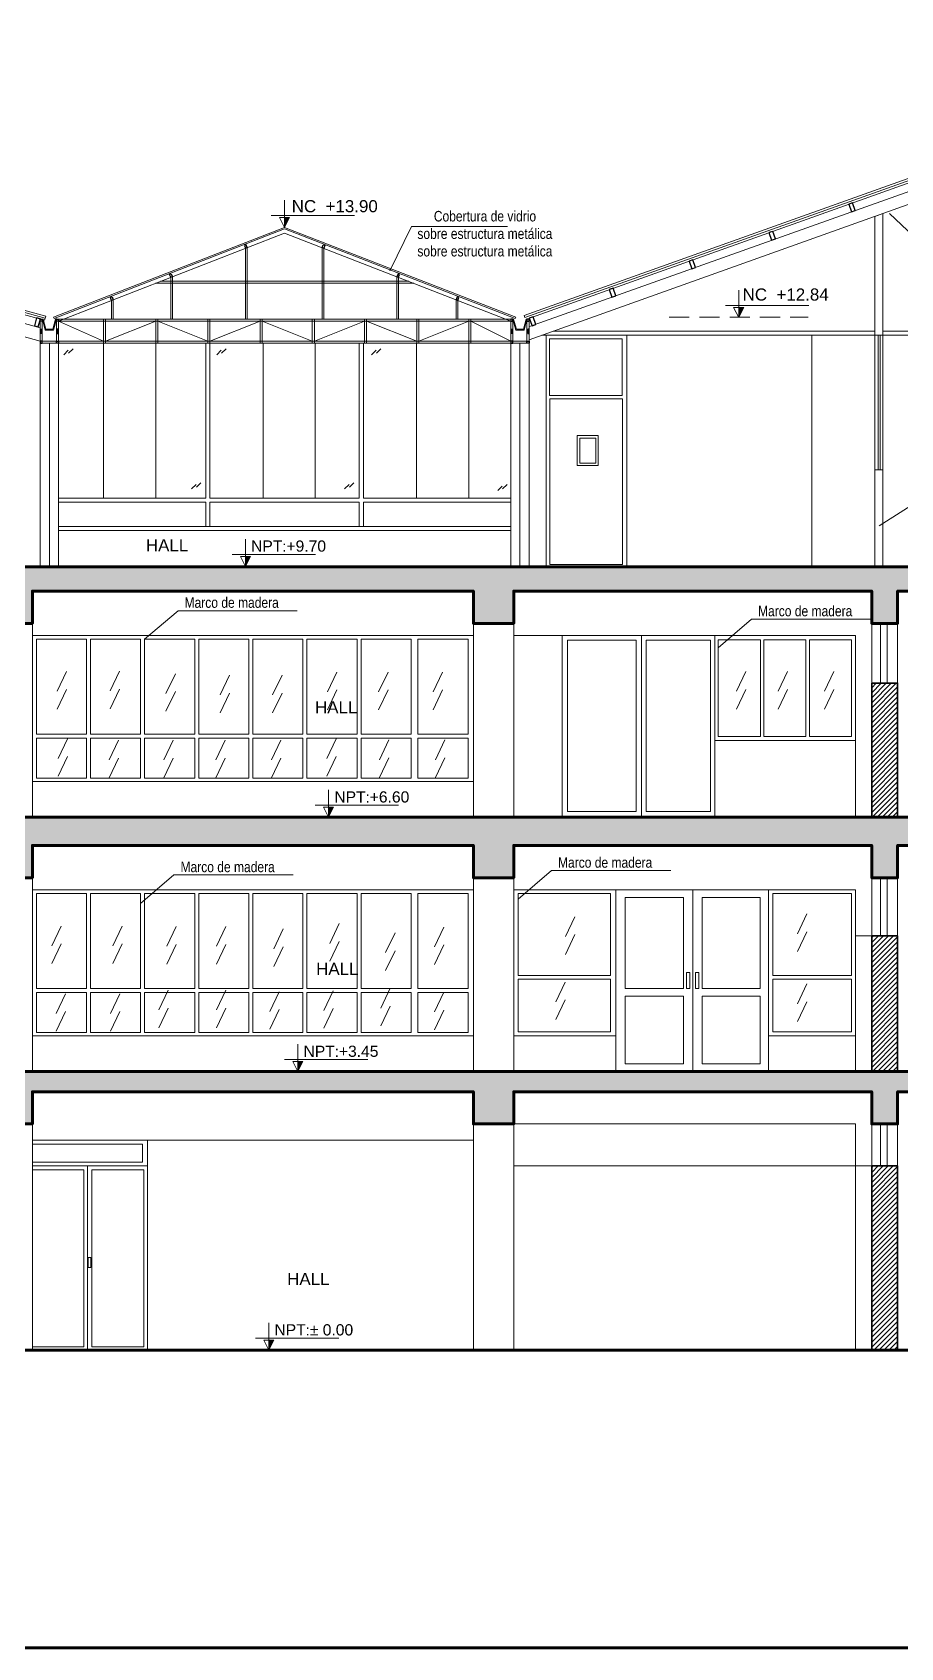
# Model space of a CAD drawing. Header units: inches. Extents: x 140 to 978, y -82 to 38.
# Drawn here: x 706.19 to 716.95, y -71.03 to -51.02 of the extents above; entities that cross this region are included whole.
import ezdxf

# ---------------------------------------------------------------- set-up
doc = ezdxf.new("R2010")
doc.units = ezdxf.units.IN
doc.header["$MEASUREMENT"] = 0
doc.linetypes.add('DASHED2', pattern=[0.375, 0.25, -0.125])
for name, color, linetype, lineweight in [('UNSAAC CUBIERTAS', 22, 'Continuous', 0), ('UNSAAC- CORREAS', 42, 'Continuous', 30), ('UNSAAC- ROTULO', 7, 'Continuous', 60), ('UNSAAC-CORTE ESTRUCTURA', 7, 'Continuous', 70), ('UNSAAC-CORTE MURO', 42, 'Continuous', 35), ('UNSAAC-LINEA 0.00', 251, 'Continuous', 0), ('UNSAAC-LLAMADOS', 88, 'Continuous', 0), ('UNSAAC-MUEBLE', 254, 'Continuous', 0), ('UNSAAC-MURETE', 146, 'Continuous', 20), ('UNSAAC-PROYECCIONES', 38, 'DASHED2', 0), ('UNSAAC-TEXTOS', 250, 'Continuous', 0), ('UNSAAC-TEXTURAS', 250, 'Continuous', 0), ('UNSAAC-VANOS', 24, 'Continuous', 0), ('UNSAAC-VARIOS', 30, 'Continuous', 0)]:
    doc.layers.add(name, color=color, linetype=linetype, lineweight=lineweight)
doc.styles.add('5mm', font='GOTHIC.TTF', dxfattribs={"height": 5})
doc.styles.add('narrow', font='')
doc.styles.get("Standard").update_dxf_attribs({"font": 'arial.ttf'})
doc.styles.get('narrow').set_extended_font_data('Arial Narrow', italic=True)
pattern_1 = [(50, (77.3827, -20.22633), (0.35863009, -0.03137607), [0.0375, -0.4125]), (355, (77.3827, -20.22633), (-0.06937567, 0.37609607), [0.03, -0.33]), (100.451444, (77.4126, -20.22895), (0.28925442, 0.34472), [0.0318701, -0.35057106]), (46.1842, (77.3827, -20.12633), (0.53362067, -0.08275964), [0.05625, -0.61875]), (96.63564, (77.42717, -20.13323), (0.46733097, 0.4870593), [0.04780517, -0.5258569]), (351.18416, (77.3827, -20.12633), (0.46733097, 0.4870593), [0.045, -0.495]), (21, (77.4327, -20.15133), (0.29845353, -0.20130945), [0.0375, -0.4125]), (326, (77.4327, -20.15133), (0.12165767, 0.36257502), [0.03, -0.33]), (71.451445, (77.45757, -20.1681), (0.42011119, 0.16126558), [0.0318701, -0.35057106]), (37.5, (77.3827, -20.22633), (0.006079928, 0.166446927), [0, -0.326, 0, -0.335, 0, -0.33125]), (7.5, (77.3827, -20.22633), (0.13153477, 0.197205856), [0, -0.191, 0, -0.3185, 0, -0.12625]), (327.5, (77.2712, -20.22633), (0.266911218, -0.011277436), [0, -0.125, 0, -0.39, 0, -0.5175]), (317.5, (77.2212, -20.22633), (0.291593085, 0.05005249), [0, -0.1625, 0, -0.259, 0, -0.3675])]
pattern_2 = [(45, (77.382703, -20.226335), (-0.0309359217, 0.0309359217), [])]

# ---------------------------------------------------------------- blocks, each defined once
blk = doc.blocks.new('A$C60F52226')
at = {"layer": 'UNSAAC-TEXTOS'}
h = blk.add_hatch(color=0, dxfattribs=at)
h.dxf.hatch_style = 1
h.paths.add_polyline_path([(0.062, 0.123), (0, 0.123), (0, 0)])
at = {"layer": 'UNSAAC-TEXTOS', "color": 0}
for p, q in [((0, 0), (0, 0.339)), ((-0.165, 0.148), (0.867, 0.148)), ((-0.062, 0.123), (0.062, 0.123))]:
    blk.add_line(p, q, dxfattribs=at)
blk.add_lwpolyline([(-0.062, 0.123), (0, 0), (0.062, 0.123)], dxfattribs=at)

msp = doc.modelspace()

# ---------------------------------------------------------------- hatches: boundary and pattern name
at = {"layer": 'UNSAAC-TEXTURAS'}
h = msp.add_hatch(dxfattribs=at)
h.set_pattern_fill('AR-CONC', color=256, scale=0.05)
h.set_pattern_definition(pattern_1)
h.paths.add_polyline_path([(727.745, -57.94), (725.945, -57.94), (725.945, -58.34), (725.645, -58.34), (725.645, -57.94), (720.925, -57.94), (720.675, -57.94), (716.907, -57.94), (716.907, -58.34), (716.587, -58.34), (716.587, -57.94), (712.155, -57.94), (712.155, -58.34), (711.655, -58.34), (711.655, -57.94), (706.195, -57.94), (706.195, -58.34), (705.695, -58.34), (705.695, -57.94), (701.305, -57.94), (701.305, -58.34), (701.005, -58.34), (701.005, -57.94), (696.985, -57.94), (696.985, -58.34), (696.735, -58.34), (696.735, -57.94), (692.32, -57.94), (692.32, -58.34), (691.975, -58.34), (691.975, -57.94), (690.454, -57.94), (690.454, -57.64), (727.745, -57.64)])
h.paths.add_polyline_path([(725.945, -61.09), (725.365, -61.09), (725.365, -61.49), (725.065, -61.49), (725.065, -61.09), (720.925, -61.09), (720.925, -61.49), (720.675, -61.49), (720.675, -61.09), (716.907, -61.09), (716.907, -61.49), (716.587, -61.49), (716.587, -61.09), (712.155, -61.09), (712.155, -61.49), (711.655, -61.49), (711.655, -61.09), (706.195, -61.09), (706.195, -61.49), (705.695, -61.49), (705.695, -61.09), (701.305, -61.09), (701.305, -61.49), (701.005, -61.49), (701.005, -61.09), (696.985, -61.09), (696.985, -61.49), (696.735, -61.49), (696.735, -61.09), (692.855, -61.09), (692.855, -61.49), (692.51, -61.49), (692.51, -61.09), (691.975, -61.09), (691.975, -60.59), (701.005, -60.59), (701.005, -60.74), (725.945, -60.74)])
h = msp.add_hatch(dxfattribs=at)
h.set_pattern_fill('ANSI31', color=256, scale=0.35)
h.set_pattern_definition(pattern_2)
h.paths.add_polyline_path([(716.907, -59.08), (716.587, -59.08), (716.587, -60.74), (716.907, -60.74)])
h = msp.add_hatch(dxfattribs=at)
h.set_pattern_fill('ANSI31', color=256, scale=0.35)
h.set_pattern_definition(pattern_2)
h.paths.add_polyline_path([(716.907, -62.21), (716.587, -62.21), (716.587, -63.89), (716.907, -63.89)])
h = msp.add_hatch(dxfattribs=at)
h.set_pattern_fill('AR-CONC', color=256, scale=0.05)
h.set_pattern_definition(pattern_1)
h.paths.add_polyline_path([(725.365, -64.14), (725.365, -64.54), (725.065, -64.54), (725.065, -64.14), (720.925, -64.14), (720.925, -64.54), (720.675, -64.54), (720.675, -64.14), (716.907, -64.14), (716.907, -64.54), (716.587, -64.54), (716.587, -64.14), (712.155, -64.14), (712.155, -64.54), (711.655, -64.54), (711.655, -64.14), (706.195, -64.14), (706.195, -64.54), (705.695, -64.54), (705.695, -64.14), (701.305, -64.14), (701.305, -64.54), (701.005, -64.54), (701.005, -64.14), (696.985, -64.14), (696.985, -64.54), (696.735, -64.54), (696.735, -64.14), (692.855, -64.14), (692.855, -64.54), (692.51, -64.54), (692.51, -64.14), (692.51, -63.74), (692.855, -63.74), (701.005, -63.74), (701.005, -63.89), (716.907, -63.89), (725.065, -63.89), (725.365, -63.89)])
h = msp.add_hatch(dxfattribs=at)
h.set_pattern_fill('ANSI31', color=256, scale=0.35)
h.set_pattern_definition(pattern_2)
h.paths.add_polyline_path([(716.587, -65.06), (716.907, -65.06), (716.907, -67.34), (716.587, -67.34)])

# ---------------------------------------------------------------- linework, layer by layer
at = {"layer": 'UNSAAC CUBIERTAS'}
for p, q in [((696.487, -51.844), (706.362, -54.535)), ((696.487, -51.871), (706.354, -54.56)), ((712.284, -54.527), (719.576, -51.925)), ((712.293, -54.552), (719.576, -51.953)), ((709.318, -53.506), (706.518, -54.596)), ((709.318, -53.506), (712.119, -54.596)), ((706.362, -54.535), (706.345, -54.585)), ((706.493, -54.571), (706.493, -54.564)), ((712.284, -54.527), (712.293, -54.552))]:
    msp.add_line(p, q, dxfattribs=at)
at = {"layer": 'UNSAAC- CORREAS', "ltscale": 2.5}
for points in [[(716.351, -53.132), (716.304, -53.148), (716.337, -53.243), (716.384, -53.226)], [(715.362, -53.485), (715.315, -53.501), (715.348, -53.596), (715.395, -53.579)], [(708.84, -53.65), (708.821, -53.658), (708.835, -53.694), (708.855, -53.686)], [(709.796, -53.65), (709.816, -53.658), (709.802, -53.694), (709.782, -53.686)], [(707.894, -54.018), (707.914, -54.011), (707.928, -54.047), (707.908, -54.054)], [(710.742, -54.018), (710.723, -54.011), (710.709, -54.047), (710.728, -54.054)], [(714.373, -53.837), (714.326, -53.854), (714.359, -53.948), (714.407, -53.932)], [(713.384, -54.19), (713.337, -54.207), (713.37, -54.301), (713.418, -54.285)], [(707.161, -54.304), (707.181, -54.296), (707.195, -54.332), (707.175, -54.34)], [(711.475, -54.304), (711.456, -54.296), (711.442, -54.332), (711.461, -54.34)], [(706.294, -54.57), (706.246, -54.557), (706.22, -54.654), (706.268, -54.667)], [(706.293, -54.571), (706.318, -54.571), (706.318, -54.596), (706.293, -54.596)], [(706.493, -54.571), (706.518, -54.571), (706.518, -54.596), (706.493, -54.596)], [(712.144, -54.571), (712.119, -54.571), (712.119, -54.596), (712.144, -54.596)], [(712.344, -54.571), (712.319, -54.571), (712.319, -54.596), (712.344, -54.596)], [(712.395, -54.543), (712.348, -54.56), (712.382, -54.654), (712.429, -54.637)], [(706.301, -54.695), (706.309, -54.695), (706.309, -54.748), (706.301, -54.748)], [(706.511, -54.695), (706.502, -54.695), (706.502, -54.748), (706.511, -54.748)], [(712.126, -54.695), (712.135, -54.695), (712.135, -54.748), (712.126, -54.748)], [(712.336, -54.695), (712.328, -54.695), (712.328, -54.748), (712.336, -54.748)], [(706.293, -54.871), (706.318, -54.871), (706.318, -54.846), (706.293, -54.846)], [(706.518, -54.871), (706.493, -54.871), (706.493, -54.846), (706.518, -54.846)], [(712.119, -54.871), (712.143, -54.871), (712.143, -54.846), (712.119, -54.846)], [(712.344, -54.871), (712.319, -54.871), (712.319, -54.846), (712.344, -54.846)]]:
    msp.add_lwpolyline(points, close=True, dxfattribs=at)
at = {"layer": 'UNSAAC- ROTULO', "lineweight": 70, "flags": 128}
msp.add_lwpolyline([(680.528, -28.276), (742.028, -28.276), (742.028, -71.026), (680.528, -71.026)], close=True, dxfattribs=at)
at = {"layer": 'UNSAAC-CORTE ESTRUCTURA'}
for points in [[(690.454, -57.64), (727.745, -57.64)], [(720.675, -57.94), (716.907, -57.94), (716.907, -58.34), (716.587, -58.34), (716.587, -57.94), (712.155, -57.94), (712.155, -58.34), (711.655, -58.34), (711.655, -57.94), (706.195, -57.94), (706.195, -58.34), (705.695, -58.34)], [(701.005, -60.74), (725.945, -60.74), (725.945, -61.09), (725.365, -61.09), (725.365, -61.49), (725.065, -61.49), (725.065, -61.09), (720.925, -61.09), (720.925, -61.49), (720.675, -61.49), (720.675, -61.09), (716.907, -61.09), (716.907, -61.49), (716.587, -61.49), (716.587, -61.09), (712.155, -61.09), (712.155, -61.49), (711.655, -61.49), (711.655, -61.09), (706.195, -61.09), (706.195, -61.49), (705.695, -61.49)], [(701.005, -63.89), (716.907, -63.89), (725.065, -63.89), (725.365, -63.89), (725.365, -64.14), (725.365, -64.14), (725.365, -64.54), (725.065, -64.54), (725.065, -64.14), (720.925, -64.14), (720.925, -64.54), (720.675, -64.54), (720.675, -64.14), (716.907, -64.14), (716.907, -64.54), (716.587, -64.54), (716.587, -64.14), (712.155, -64.14), (712.155, -64.54), (711.655, -64.54), (711.655, -64.14), (706.195, -64.14), (706.195, -64.54), (705.695, -64.54)]]:
    msp.add_lwpolyline(points, dxfattribs=at)
at = {"layer": 'UNSAAC-CORTE MURO'}
for p, q in [((716.587, -60.74), (716.587, -59.08)), ((716.587, -59.08), (716.907, -59.08)), ((716.907, -60.74), (716.907, -59.08)), ((716.587, -63.89), (716.587, -62.21)), ((716.587, -62.21), (716.907, -62.21)), ((716.907, -63.89), (716.907, -62.21)), ((716.587, -67.34), (716.587, -65.06)), ((716.907, -67.34), (716.907, -65.06))]:
    msp.add_line(p, q, dxfattribs=at)
for points in [[(716.587, -59.08), (716.907, -59.08), (716.907, -60.74), (716.587, -60.74)], [(716.587, -62.21), (716.907, -62.21), (716.907, -63.89), (716.587, -63.89)], [(716.587, -65.06), (716.907, -65.06), (716.907, -67.34), (716.587, -67.34)]]:
    msp.add_lwpolyline(points, close=True, dxfattribs=at)
at = {"layer": 'UNSAAC-LINEA 0.00', "ltscale": 2.5}
for p, q in [((696.487, -51.899), (706.294, -54.571)), ((696.487, -52.007), (706.293, -54.679)), ((712.319, -54.571), (719.576, -51.981)), ((696.487, -52.171), (706.293, -54.843)), ((696.487, -52.171), (706.293, -54.843)), ((712.352, -54.665), (719.576, -52.087)), ((712.344, -54.827), (719.576, -52.246)), ((708.835, -53.694), (708.835, -54.571)), ((708.855, -53.686), (708.855, -54.571)), ((709.782, -53.686), (709.782, -54.571)), ((709.802, -53.694), (709.802, -54.571)), ((710.918, -54.128), (707.718, -54.128)), ((710.854, -54.103), (707.783, -54.103)), ((707.908, -54.054), (707.908, -54.571)), ((707.928, -54.047), (707.928, -54.571)), ((710.709, -54.047), (710.709, -54.571)), ((710.728, -54.054), (710.728, -54.571)), ((707.175, -54.34), (707.175, -54.571)), ((707.195, -54.332), (707.195, -54.571)), ((711.442, -54.332), (711.442, -54.571)), ((711.461, -54.34), (711.461, -54.571)), ((706.318, -54.577), (706.322, -54.578)), ((706.333, -54.581), (706.345, -54.585)), ((706.457, -54.549), (706.463, -54.563)), ((706.518, -54.571), (712.119, -54.571)), ((706.518, -54.596), (712.119, -54.596)), ((707.076, -54.846), (706.518, -54.596)), ((707.101, -54.846), (707.723, -54.596)), ((708.369, -54.846), (707.748, -54.596)), ((708.394, -54.846), (709.015, -54.596)), ((709.661, -54.846), (709.04, -54.596)), ((709.686, -54.846), (710.308, -54.596)), ((710.954, -54.846), (710.333, -54.596)), ((710.979, -54.846), (711.6, -54.596)), ((712.119, -54.846), (711.625, -54.596)), ((712.179, -54.549), (712.174, -54.563)), ((712.502, -54.771), (716.626, -54.771)), ((713.557, -54.771), (712.557, -54.771)), ((712.642, -54.721), (716.626, -54.721)), ((727.773, -54.721), (716.726, -54.721)), ((727.773, -54.771), (716.726, -54.771)), ((706.293, -54.871), (706.293, -57.64)), ((706.318, -54.846), (706.493, -54.846)), ((706.318, -54.871), (706.493, -54.871)), ((706.406, -54.871), (706.406, -57.64)), ((706.518, -54.846), (712.119, -54.846)), ((706.518, -54.871), (712.119, -54.871)), ((706.518, -54.871), (706.518, -57.64)), ((706.639, -54.958), (706.584, -55.014)), ((706.699, -54.938), (706.643, -54.993)), ((707.075, -54.871), (707.075, -56.79)), ((707.723, -54.871), (707.723, -56.79)), ((708.344, -54.871), (708.344, -56.79)), ((708.394, -54.871), (708.394, -56.79)), ((708.533, -54.958), (708.478, -55.014)), ((708.593, -54.938), (708.538, -54.993)), ((709.051, -54.871), (709.051, -56.79)), ((709.698, -54.871), (709.698, -56.79)), ((710.243, -54.871), (710.243, -56.79)), ((710.293, -54.871), (710.293, -56.79)), ((710.45, -54.958), (710.394, -55.014)), ((710.51, -54.938), (710.454, -54.993)), ((710.951, -54.871), (710.951, -56.79)), ((711.598, -54.871), (711.598, -56.79)), ((712.119, -54.871), (712.119, -57.64)), ((712.319, -54.846), (712.144, -54.846)), ((712.319, -54.871), (712.144, -54.871)), ((712.231, -54.871), (712.231, -57.64)), ((712.344, -54.871), (712.344, -57.64)), ((708.282, -56.599), (708.226, -56.655)), ((710.176, -56.599), (710.12, -56.655)), ((706.518, -56.79), (708.344, -56.79)), ((708.222, -56.62), (708.167, -56.675)), ((708.394, -56.79), (710.243, -56.79)), ((710.116, -56.62), (710.061, -56.675)), ((710.293, -56.79), (712.119, -56.79)), ((712.013, -56.64), (711.957, -56.696)), ((712.073, -56.619), (712.017, -56.675)), ((706.518, -56.84), (708.344, -56.84)), ((708.344, -56.84), (708.344, -57.14)), ((708.394, -56.84), (708.394, -57.14)), ((708.394, -56.84), (710.243, -56.84)), ((710.243, -56.84), (710.243, -57.14)), ((710.293, -56.84), (712.119, -56.84)), ((710.293, -56.84), (710.293, -57.14)), ((706.518, -57.14), (712.119, -57.14)), ((706.518, -57.19), (712.119, -57.19))]:
    msp.add_line(p, q, dxfattribs=at)
at = {"layer": 'UNSAAC-LINEA 0.00'}
for p, q in [((709.318, -53.436), (706.457, -54.549)), ((709.318, -53.452), (706.463, -54.563)), ((709.318, -53.436), (712.179, -54.549)), ((709.318, -53.452), (712.174, -54.563))]:
    msp.add_line(p, q, dxfattribs=at)
at = {"layer": 'UNSAAC-LINEA 0.00', "ltscale": 2.5}
for points in [[(706.293, -54.571), (706.318, -54.571), (706.318, -54.871), (706.293, -54.871), (706.293, -54.571)], [(706.493, -54.571), (706.518, -54.571), (706.518, -54.871), (706.493, -54.871), (706.493, -54.571)], [(707.076, -54.571), (707.101, -54.571), (707.101, -54.871), (707.076, -54.871), (707.076, -54.571)], [(707.723, -54.571), (707.748, -54.571), (707.748, -54.871), (707.723, -54.871), (707.723, -54.571)], [(708.369, -54.571), (708.394, -54.571), (708.394, -54.871), (708.369, -54.871), (708.369, -54.571)], [(709.015, -54.571), (709.04, -54.571), (709.04, -54.871), (709.015, -54.871), (709.015, -54.571)], [(709.661, -54.571), (709.686, -54.571), (709.686, -54.871), (709.661, -54.871), (709.661, -54.571)], [(710.308, -54.571), (710.333, -54.571), (710.333, -54.871), (710.308, -54.871), (710.308, -54.571)], [(710.954, -54.571), (710.979, -54.571), (710.979, -54.871), (710.954, -54.871), (710.954, -54.571)], [(711.6, -54.571), (711.625, -54.571), (711.625, -54.871), (711.6, -54.871), (711.6, -54.571)], [(712.144, -54.571), (712.119, -54.571), (712.119, -54.871), (712.144, -54.871), (712.144, -54.571)], [(712.344, -54.571), (712.319, -54.571), (712.319, -54.871), (712.344, -54.871), (712.344, -54.571)]]:
    msp.add_lwpolyline(points, dxfattribs=at)
for points in [[(706.493, -54.571), (706.483, -54.571), (706.447, -54.697), (706.362, -54.697), (706.33, -54.571), (706.32, -54.571), (706.355, -54.707), (706.455, -54.707)], [(712.144, -54.571), (712.154, -54.571), (712.189, -54.697), (712.275, -54.697), (712.307, -54.571), (712.317, -54.571), (712.282, -54.707), (712.182, -54.707)]]:
    msp.add_lwpolyline(points, close=True, dxfattribs=at)
at = {"layer": 'UNSAAC-LLAMADOS'}
for points in [[(718.66, -53.684), (717.254, -53.684), (716.806, -53.265)], [(712.078, -53.426), (710.888, -53.426), (710.62, -53.975)], [(716.679, -57.131), (717.247, -56.771), (718.721, -56.771)], [(707.585, -58.537), (707.998, -58.183), (709.475, -58.183)], [(714.687, -58.642), (715.099, -58.287), (716.576, -58.287)], [(712.209, -61.756), (712.622, -61.401), (714.098, -61.401)], [(707.535, -61.811), (707.948, -61.456), (709.425, -61.456)]]:
    msp.add_lwpolyline(points, dxfattribs=at)
at = {"layer": 'UNSAAC-MUEBLE'}
for p, q in [((712.557, -57.64), (712.557, -54.771)), ((713.557, -57.64), (713.557, -54.771)), ((715.847, -57.64), (715.847, -54.771)), ((706.195, -60.74), (706.195, -58.34)), ((711.655, -60.74), (711.655, -58.34)), ((712.155, -60.74), (712.155, -58.34)), ((706.195, -58.49), (711.655, -58.49)), ((712.155, -58.49), (716.385, -58.49)), ((713.735, -58.49), (713.735, -60.74)), ((716.385, -58.49), (716.385, -60.74)), ((706.619, -58.937), (706.502, -59.181)), ((707.275, -58.933), (707.158, -59.177)), ((707.965, -58.963), (707.849, -59.208)), ((708.635, -58.982), (708.519, -59.226)), ((709.286, -58.982), (709.17, -59.226)), ((709.966, -58.943), (709.85, -59.188)), ((710.599, -58.943), (710.482, -59.188)), ((711.273, -58.943), (711.157, -59.188)), ((715.03, -58.937), (714.913, -59.181)), ((715.545, -58.937), (715.428, -59.181)), ((716.119, -58.937), (716.003, -59.181)), ((706.619, -59.158), (706.502, -59.402)), ((707.275, -59.154), (707.158, -59.398)), ((707.965, -59.184), (707.849, -59.429)), ((708.635, -59.203), (708.519, -59.447)), ((709.286, -59.203), (709.17, -59.447)), ((709.966, -59.164), (709.85, -59.409)), ((710.599, -59.164), (710.482, -59.409)), ((711.273, -59.164), (711.157, -59.409)), ((715.03, -59.158), (714.913, -59.402)), ((715.545, -59.158), (715.428, -59.402)), ((716.119, -59.158), (716.003, -59.402)), ((706.629, -59.769), (706.513, -60.013)), ((707.262, -59.788), (707.145, -60.032)), ((707.939, -59.788), (707.822, -60.032)), ((708.582, -59.788), (708.466, -60.032)), ((709.27, -59.788), (709.154, -60.032)), ((709.958, -59.769), (709.842, -60.013)), ((710.607, -59.784), (710.491, -60.028)), ((711.303, -59.784), (711.186, -60.028)), ((706.629, -59.99), (706.513, -60.234)), ((707.262, -60.009), (707.145, -60.253)), ((707.939, -60.009), (707.822, -60.253)), ((708.582, -60.009), (708.466, -60.253)), ((709.27, -60.009), (709.154, -60.253)), ((709.958, -59.99), (709.842, -60.234)), ((710.607, -60.005), (710.491, -60.249)), ((711.303, -60.005), (711.186, -60.249)), ((706.195, -60.3), (711.655, -60.3)), ((706.195, -63.89), (706.195, -61.49)), ((711.655, -63.89), (711.655, -61.49)), ((712.155, -63.89), (712.155, -61.49)), ((706.195, -61.64), (711.655, -61.64)), ((712.155, -61.64), (716.385, -61.64)), ((713.42, -63.89), (713.42, -61.64)), ((714.371, -61.64), (714.371, -63.89)), ((715.311, -63.89), (715.311, -61.64)), ((716.385, -63.89), (716.385, -61.64)), ((712.913, -61.974), (712.796, -62.218)), ((715.786, -61.939), (715.67, -62.184)), ((706.553, -62.089), (706.436, -62.333)), ((707.306, -62.089), (707.189, -62.333)), ((707.975, -62.095), (707.858, -62.339)), ((708.589, -62.095), (708.473, -62.339)), ((709.3, -62.125), (709.184, -62.37)), ((709.993, -62.059), (709.877, -62.303)), ((710.686, -62.173), (710.569, -62.418)), ((711.288, -62.101), (711.172, -62.345)), ((712.913, -62.195), (712.796, -62.439)), ((715.786, -62.16), (715.67, -62.405)), ((706.553, -62.31), (706.436, -62.554)), ((707.306, -62.31), (707.189, -62.554)), ((707.975, -62.316), (707.858, -62.56)), ((708.589, -62.316), (708.473, -62.56)), ((709.3, -62.346), (709.184, -62.591)), ((709.993, -62.28), (709.877, -62.524)), ((710.686, -62.394), (710.569, -62.639)), ((711.288, -62.322), (711.172, -62.566)), ((712.792, -62.782), (712.676, -63.026)), ((715.786, -62.806), (715.67, -63.05)), ((706.606, -62.926), (706.49, -63.171)), ((707.279, -62.926), (707.162, -63.171)), ((707.878, -62.883), (707.762, -63.128)), ((708.589, -62.883), (708.473, -63.128)), ((709.252, -62.902), (709.136, -63.146)), ((709.921, -62.889), (709.804, -63.134)), ((710.626, -62.859), (710.509, -63.104)), ((711.288, -62.908), (711.172, -63.152)), ((712.792, -63.003), (712.676, -63.247)), ((706.606, -63.147), (706.49, -63.392)), ((707.279, -63.147), (707.162, -63.392)), ((707.878, -63.105), (707.762, -63.349)), ((708.589, -63.105), (708.473, -63.349)), ((709.252, -63.123), (709.136, -63.367)), ((709.921, -63.111), (709.804, -63.355)), ((710.626, -63.08), (710.509, -63.325)), ((711.288, -63.129), (711.172, -63.373)), ((715.786, -63.027), (715.67, -63.271)), ((706.195, -63.45), (711.655, -63.45)), ((712.155, -63.45), (713.42, -63.45)), ((715.311, -63.45), (716.385, -63.45)), ((706.195, -67.34), (706.195, -64.54)), ((711.655, -67.34), (711.655, -64.54)), ((712.155, -67.34), (712.155, -64.54)), ((712.155, -64.54), (716.385, -64.54)), ((716.385, -67.34), (716.385, -64.54)), ((706.195, -64.74), (711.655, -64.74)), ((707.62, -67.34), (707.62, -64.74)), ((706.195, -65.06), (707.62, -65.06)), ((706.878, -67.34), (706.878, -65.06)), ((712.155, -65.06), (716.385, -65.06)), ((716.587, -65.06), (716.907, -65.06))]:
    msp.add_line(p, q, dxfattribs=at)
for points in [[(716.666, -56.44), (716.691, -56.44), (716.691, -54.771), (716.666, -54.771)], [(713.498, -55.516), (712.596, -55.516), (712.596, -54.818), (713.498, -54.818)], [(713.503, -55.558), (712.601, -55.558), (712.601, -57.61), (713.503, -57.61)], [(712.942, -56.015), (713.201, -56.015), (713.201, -56.386), (712.942, -56.386)], [(712.972, -56.045), (713.171, -56.045), (713.171, -56.356), (712.972, -56.356)], [(706.865, -58.537), (706.245, -58.537), (706.245, -59.714), (706.865, -59.714)], [(707.535, -58.537), (706.915, -58.537), (706.915, -59.714), (707.535, -59.714)], [(708.205, -58.537), (707.585, -58.537), (707.585, -59.714), (708.205, -59.714)], [(708.875, -58.537), (708.255, -58.537), (708.255, -59.714), (708.875, -59.714)], [(709.545, -58.537), (708.925, -58.537), (708.925, -59.714), (709.545, -59.714)], [(710.215, -58.537), (709.595, -58.537), (709.595, -59.714), (710.215, -59.714)], [(710.885, -58.537), (710.265, -58.537), (710.265, -59.714), (710.885, -59.714)], [(711.589, -58.537), (710.969, -58.537), (710.969, -59.714), (711.589, -59.714)], [(712.753, -58.49), (714.645, -58.49), (714.645, -60.74), (712.753, -60.74)], [(712.822, -58.547), (713.669, -58.547), (713.669, -60.671), (712.822, -60.671)], [(713.794, -58.547), (714.593, -58.547), (714.593, -60.671), (713.794, -60.671)], [(716.385, -59.79), (714.645, -59.79), (714.645, -58.49), (716.385, -58.49)], [(714.687, -58.542), (715.209, -58.542), (715.209, -59.741), (714.687, -59.741)], [(715.251, -58.542), (715.773, -58.542), (715.773, -59.741), (715.251, -59.741)], [(715.815, -58.542), (716.338, -58.542), (716.338, -59.741), (715.815, -59.741)], [(706.865, -59.761), (706.245, -59.761), (706.245, -60.255), (706.865, -60.255)], [(707.535, -59.761), (706.915, -59.761), (706.915, -60.255), (707.535, -60.255)], [(708.205, -59.761), (707.585, -59.761), (707.585, -60.255), (708.205, -60.255)], [(708.875, -59.761), (708.255, -59.761), (708.255, -60.255), (708.875, -60.255)], [(709.545, -59.761), (708.925, -59.761), (708.925, -60.255), (709.545, -60.255)], [(710.215, -59.761), (709.595, -59.761), (709.595, -60.255), (710.215, -60.255)], [(710.885, -59.761), (710.265, -59.761), (710.265, -60.255), (710.885, -60.255)], [(711.589, -59.761), (710.969, -59.761), (710.969, -60.255), (711.589, -60.255)], [(706.865, -61.687), (706.245, -61.687), (706.245, -62.864), (706.865, -62.864)], [(707.535, -61.687), (706.915, -61.687), (706.915, -62.864), (707.535, -62.864)], [(708.205, -61.687), (707.585, -61.687), (707.585, -62.864), (708.205, -62.864)], [(708.875, -61.687), (708.255, -61.687), (708.255, -62.864), (708.875, -62.864)], [(709.545, -61.687), (708.925, -61.687), (708.925, -62.864), (709.545, -62.864)], [(710.215, -61.687), (709.595, -61.687), (709.595, -62.864), (710.215, -62.864)], [(710.885, -61.687), (710.265, -61.687), (710.265, -62.864), (710.885, -62.864)], [(711.589, -61.687), (710.969, -61.687), (710.969, -62.864), (711.589, -62.864)], [(713.354, -61.687), (712.209, -61.687), (712.209, -62.7), (713.354, -62.7)], [(713.536, -62.862), (714.257, -62.862), (714.257, -61.736), (713.536, -61.736)], [(714.488, -62.862), (715.208, -62.862), (715.208, -61.736), (714.488, -61.736)], [(716.335, -61.687), (715.365, -61.687), (715.365, -62.7), (716.335, -62.7)], [(713.354, -62.746), (712.209, -62.746), (712.209, -63.4), (713.354, -63.4)], [(714.296, -62.664), (714.336, -62.664), (714.336, -62.864), (714.296, -62.864)], [(714.407, -62.664), (714.447, -62.664), (714.447, -62.864), (714.407, -62.864)], [(716.338, -62.746), (715.365, -62.746), (715.365, -63.4), (716.338, -63.4)], [(706.865, -62.911), (706.245, -62.911), (706.245, -63.405), (706.865, -63.405)], [(707.535, -62.911), (706.915, -62.911), (706.915, -63.405), (707.535, -63.405)], [(708.205, -62.911), (707.585, -62.911), (707.585, -63.405), (708.205, -63.405)], [(708.875, -62.911), (708.255, -62.911), (708.255, -63.405), (708.875, -63.405)], [(709.545, -62.911), (708.925, -62.911), (708.925, -63.405), (709.545, -63.405)], [(710.215, -62.911), (709.595, -62.911), (709.595, -63.405), (710.215, -63.405)], [(710.885, -62.911), (710.265, -62.911), (710.265, -63.405), (710.885, -63.405)], [(711.589, -62.911), (710.969, -62.911), (710.969, -63.405), (711.589, -63.405)], [(713.536, -63.794), (714.257, -63.794), (714.257, -62.958), (713.536, -62.958)], [(714.488, -63.794), (715.208, -63.794), (715.208, -62.958), (714.488, -62.958)], [(707.559, -64.79), (706.195, -64.79), (706.195, -65.011), (707.559, -65.011)], [(706.195, -65.109), (706.833, -65.109), (706.833, -67.299), (706.195, -67.299)], [(706.932, -65.109), (707.576, -65.109), (707.576, -67.299), (706.932, -67.299)], [(706.885, -66.195), (706.92, -66.195), (706.92, -66.317), (706.885, -66.317)]]:
    msp.add_lwpolyline(points, close=True, dxfattribs=at)
for points in [[(716.385, -62.21), (716.587, -62.21)], [(716.587, -65.06), (716.385, -65.06)]]:
    msp.add_lwpolyline(points, dxfattribs=at)
at = {"layer": 'UNSAAC-MURETE'}
for p, q in [((716.587, -59.08), (716.587, -58.34)), ((716.907, -59.08), (716.907, -58.34)), ((716.587, -62.21), (716.587, -61.49)), ((716.907, -62.21), (716.907, -61.49)), ((716.587, -65.06), (716.587, -64.54)), ((716.907, -65.06), (716.907, -64.54))]:
    msp.add_line(p, q, dxfattribs=at)
at = {"layer": 'UNSAAC-PROYECCIONES'}
msp.add_line((714.079, -54.546), (715.801, -54.546), dxfattribs=at)
at = {"layer": 'UNSAAC-TEXTURAS'}
msp.add_line((716.587, -60.74), (716.907, -60.74), dxfattribs=at)
at = {"layer": 'UNSAAC-VANOS'}
for p, q in [((716.697, -58.34), (716.697, -59.08)), ((716.779, -58.34), (716.779, -59.08)), ((716.697, -61.49), (716.697, -62.21)), ((716.779, -61.49), (716.779, -62.21)), ((716.697, -64.54), (716.697, -65.06)), ((716.779, -64.54), (716.779, -65.06))]:
    msp.add_line(p, q, dxfattribs=at)
at = {"layer": 'UNSAAC-VARIOS'}
for p, q in [((716.626, -57.64), (716.626, -54.771)), ((716.726, -57.64), (716.726, -54.771)), ((716.626, -56.44), (716.726, -56.44))]:
    msp.add_line(p, q, dxfattribs=at)
msp.add_lwpolyline([(716.726, -54.771), (716.626, -54.771), (716.626, -53.299), (716.726, -53.263)], close=True, dxfattribs=at)
at = {"layer": 'UNSAAC-VARIOS', "color": 3, "lineweight": 100}
msp.add_lwpolyline([(692.51, -67.34), (692.51, -67.34), (692.51, -67.34), (701.005, -67.34), (701.005, -67.34), (716.907, -67.34), (716.907, -67.34), (725.365, -67.34), (725.365, -67.34), (725.365, -67.34)], dxfattribs=at)

# ---------------------------------------------------------------- block references
at = {"layer": 'UNSAAC-TEXTOS'}
for p in [(709.318, -53.436), (714.94, -54.551), (708.832, -57.634), (709.863, -60.74), (709.48, -63.89), (709.121, -67.34)]:
    msp.add_blockref('A$C60F52226', p, dxfattribs=at)

# ---------------------------------------------------------------- texts
at = {"layer": 'UNSAAC-LLAMADOS', "char_height": 0.13, "attachment_point": 1, "style": 'narrow'}
for s, insert, width in [('\\pi0.20665;{\\fArial Narrow|b0|i0|c0|p34;Cobertura de vidrio \\P\\pi0.0029556;sobre estructura metálica\\Psobre estructura metálica}', (710.959, -53.232), 1.66691), ('{\\fArial Narrow|b0|i0|c0|p34;Marco de madera}', (708.079, -58.017), 2.19448), ('{\\fArial Narrow|b0|i0|c0|p34;Marco de madera}', (715.18, -58.122), 2.19448), ('{\\fArial Narrow|b0|i0|c0|p34;Marco de madera}', (708.029, -61.291), 2.19448), ('{\\fArial Narrow|b0|i0|c0|p34;Marco de madera}', (712.703, -61.236), 2.19448)]:
    msp.add_mtext(s, dxfattribs=dict(at, insert=insert, width=width))
at = {"layer": 'UNSAAC-TEXTOS', "char_height": 0.15, "width": 1.06387, "attachment_point": 1, "style": '5mm'}
for s, insert in [('{\\fArial|b0|i0|c0|p34;NC  +13.90}', (709.406, -53.098)), ('{\\fArial|b0|i0|c0|p34;NC  +12.84}', (714.989, -54.192))]:
    msp.add_mtext(s, dxfattribs=dict(at, insert=insert))
at = {"layer": 'UNSAAC-TEXTOS', "attachment_point": 1}
for s, insert, char_height, width in [('\\pi0.88728;HALL', (706.713, -57.298), 0.15, 2.27449), ('{\\H1.0667x;NPT\\fArial|b0|i0|c204|p34;\\H0.9375x;:\\fArial|b0|i0|c0|p34;\\H1.0667x;+9.70}', (708.903, -57.313), 0.13, 1.05723), ('\\pi0.88728;HALL', (708.807, -59.304), 0.15, 2.27449), ('{\\H1.0667x;NPT\\fArial|b0|i0|c204|p34;\\H0.9375x;:\\fArial|b0|i0|c0|p34;\\H1.0667x;+6.60}', (709.934, -60.42), 0.13, 1.05723), ('\\pi0.88728;HALL', (708.821, -62.543), 0.15, 2.27449), ('{\\H1.0667x;NPT\\fArial|b0|i0|c204|p34;\\H0.9375x;:\\fArial|b0|i0|c0|p34;\\H1.0667x;+3.45}', (709.552, -63.57), 0.13, 1.05723), ('\\pi0.88728;HALL', (708.462, -66.384), 0.15, 2.27449), ('{\\H1.0667x;NPT\\fArial|b0|i0|c204|p34;\\H0.9375x;:\\fArial|b0|i0|c0|p34;\\H1.0667x;± 0.00}', (709.192, -67.02), 0.13, 1.05723)]:
    msp.add_mtext(s, dxfattribs=dict(at, insert=insert, char_height=char_height, width=width))

doc.saveas('drawing.dxf')
